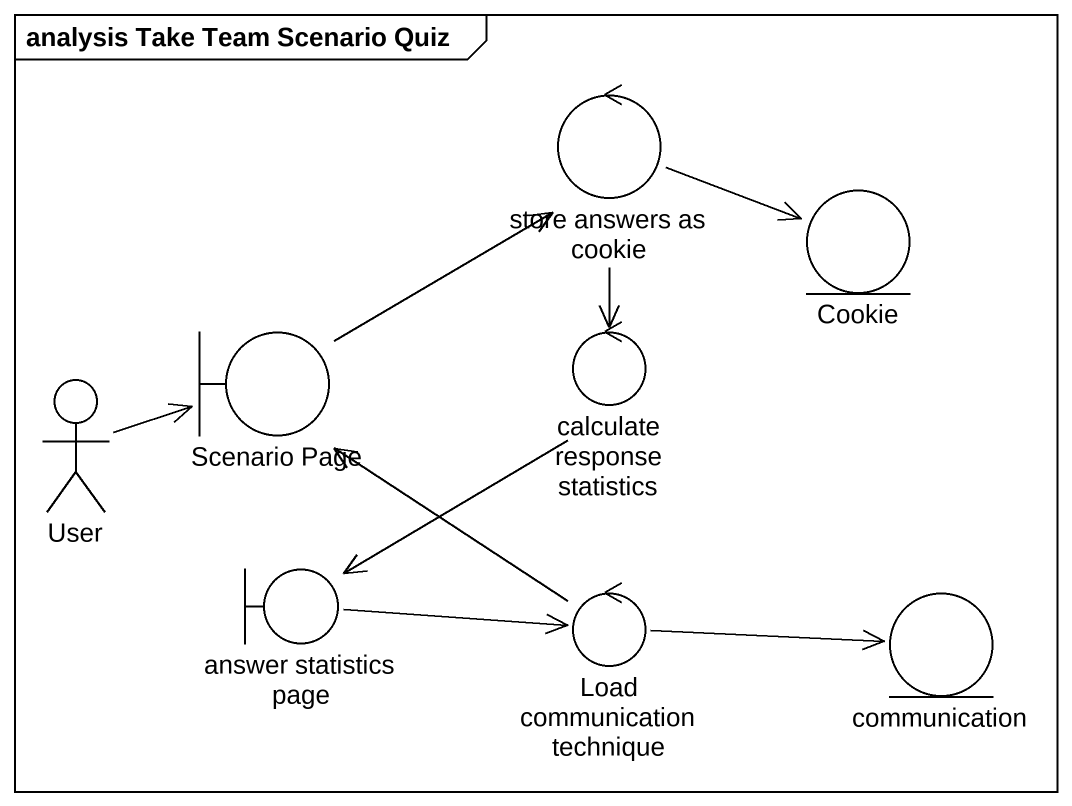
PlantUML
@startuml
mainframe analysis Take Team Scenario Quiz
control "store answers as cookie" as store_answers_as_cookie
entity Cookie
boundary "Scenario Page" as Scenario_Page
control "calculate response statistics" as calculate_response
actor User
boundary "answer statistics page" as answer_statistics_page
control "Load communication technique" as Load_communication_technique
entity communication
store_answers_as_cookie -right-> Cookie
store_answers_as_cookie --> calculate_response
Scenario_Page -up-> store_answers_as_cookie
calculate_response --> answer_statistics_page
User -right-> Scenario_Page
answer_statistics_page -right-> Load_communication_technique
Load_communication_technique -up-> Scenario_Page
Load_communication_technique -right-> communication
@enduml
